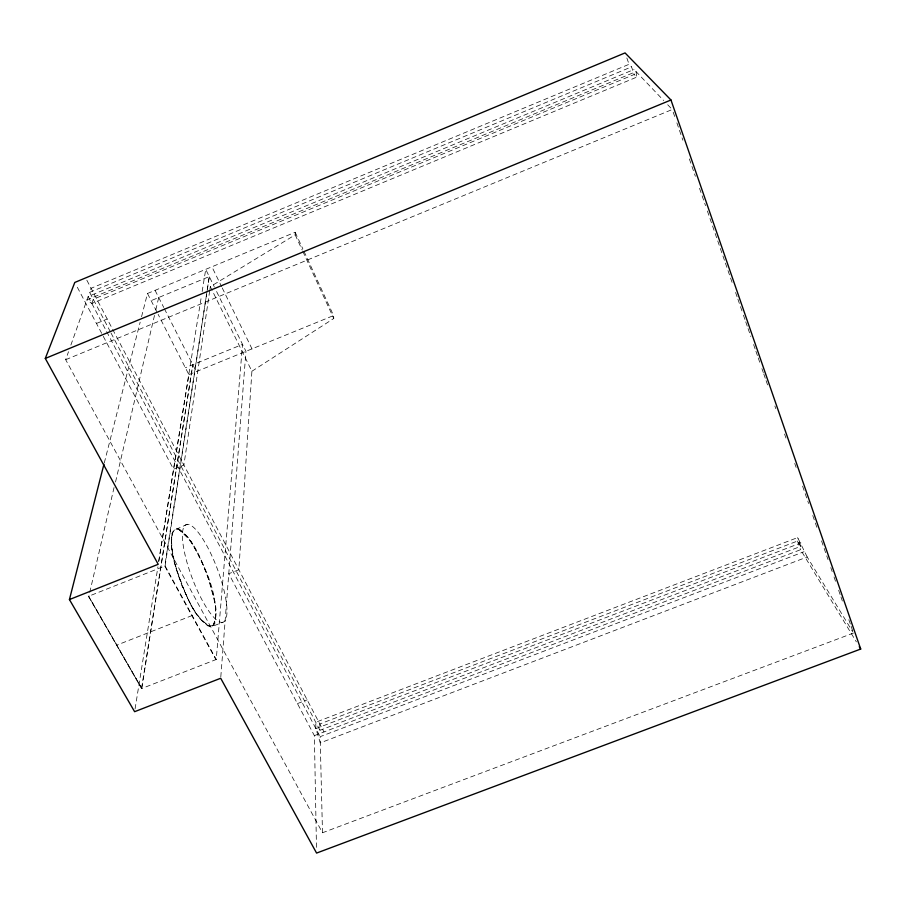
<?xml version="1.0" encoding="UTF-8"?>
<svg xmlns="http://www.w3.org/2000/svg" width="906" height="906" viewBox="0 0 906 906"><rect width="100%" height="100%" fill="white"/><g stroke="black" fill="none" stroke-linecap="round" stroke-linejoin="round"><path stroke-width="0.68" stroke-dasharray="4.53 3.4" d="M187.372 524.314L173.374 530.508C167.757 549.104 176.489 568.73 182.468 586.261C188.708 600.531 195.039 616.239 207.87 625.865L211.959 626.533L222.955 622.229A52.186 13.386 69.3 0 0 206.761 545.639A52.186 13.386 69.3 0 0 184.45 552.173A52.186 13.386 69.3 0 0 222.955 622.229M141.562 316.715L147.485 293.487L295.186 232.264L295.186 234.847L210.328 286.67L251.902 371.256L238.844 569.749L228.776 573.725L314.371 735.627L316.5 848.843M220.804 676.861L245.945 351.335L214.824 287.893M206.511 294.756L165.096 565.922L88.482 596.318L141.54 688.583L216.24 659.489L242.536 344.382L185.368 367.745M213.069 625.31C220.305 611.833 212.695 595.174 209.546 581.312C202.242 562.853 195.764 541.12 178.663 529.387L174.654 529.693L172.197 533.17C169.06 551.369 176.262 569.466 182.174 586.386C189.15 600.587 194.767 618.515 209.614 626.318L213.069 625.31C219.648 611.437 212.536 595.355 209.263 581.426C204.11 566.341 197.734 551.505 188.403 538.504C164.28 516.477 187.576 534.257 191.449 542.071C205.152 566.544 219.252 595.174 214.756 623.86L211.959 626.533M209.705 290.849L183.884 465.05L173.522 469.217L76.104 284.937M209.909 289.456L210.328 286.67M213.363 625.197L209.92 626.205C191.528 615.265 185.368 591.912 177.746 573.17C173.873 560.497 170.215 545.695 172.197 533.17M206.919 291.97L164.756 566.069L215.911 659.625M207.134 290.577L209.286 276.59L151.143 300.645M207.361 289.173L209.286 276.59M141.54 688.583L192.808 364.71L141.744 688.594L88.697 596.341L141.857 688.469M135.073 708.9L157.938 566.828M158.833 561.256L188.878 374.62L158.12 314.314M158.652 561.55L201.257 297.111M202.151 291.562L205.73 269.354L214.212 286.636M114.043 487.541L88.856 596.273M115.538 481.958L154.496 315.413M155.809 309.909L158.709 297.519M104.281 462.909L140.17 322.174M91.823 303.465L93.273 299.286L634.211 74.485L636.725 77.146L91.823 303.465L86.965 299.863L636.046 71.608L663.679 100.532M853.452 633.056L322.491 832.761L65.685 359.693L68.516 351.721M70.883 345.073L88.154 296.511L634.03 69.49M110.385 331.822L89.626 292.366L91.087 288.278L629.07 64.303L631.527 66.874L634.211 74.485M251.902 371.256L333.77 318.482L333.589 315.548L303.465 250.203M89.626 292.366L631.527 66.874M96.466 323.465L107.214 319.014M65.685 359.693L672.252 109.513L667.495 104.53M188.878 374.62L333.589 315.548M192.197 615.514L116.761 645.151M297.44 703.6L307.157 699.862M807.189 556.975L797.642 537.586L315.752 722.252L315.877 728.605L320.282 742.875L807.189 556.975L852.716 631.856M800.734 546.352L797.495 541.029L319.818 723.985L319.977 730.293L800.734 546.352L797.642 537.586M315.877 728.605L800.904 542.932M314.371 735.627L800.564 549.704L856.351 641.867M322.491 832.761L320.135 736.68L804.007 551.731M176.5 528.651L178.663 529.387M165.096 565.922L216.24 659.489M111.042 333.068L319.977 730.293M88.154 296.511L320.135 736.68M86.851 280.226L323.997 731.935M147.485 293.487L157.485 313.068M155.062 290.339L163.76 307.474M164.382 308.72L196.296 371.596M212.955 268.923L221.63 286.681M222.242 287.949L253.216 351.347M295.186 232.264L302.864 248.924M295.186 234.847L302.208 250.056M302.785 251.324L333.77 318.482M626.839 57.973L629.07 64.303M797.495 541.029L800.564 549.704M673.181 112.185L675.027 117.531M676.884 122.865L682.886 140.237M689.364 158.935L695.366 176.296M699.523 188.312L705.536 205.673M707.382 211.019L724.947 261.766M725.412 263.102L732.807 284.473M735.581 292.491L737.427 297.825M737.892 299.161L742.977 313.861M743.441 315.197L745.287 320.531M745.751 321.868L747.597 327.213M748.062 328.55L750.836 336.556M753.611 344.574L755.457 349.92M755.921 351.256L757.767 356.59M758.231 357.927L760.077 363.272M761.923 368.617L763.316 372.626M763.781 373.963L765.627 379.297M766.091 380.633L767.937 385.979M774.868 406.013L775.796 408.685M784.573 434.053L785.966 438.062M794.743 463.442L796.136 467.451M802.603 486.148L808.616 503.51M812.773 515.525L817.858 530.214M821.549 540.905L828.027 559.602M830.802 567.62L832.184 571.618M834.03 576.963L835.887 582.309M838.662 590.316L840.508 595.661M840.972 596.997L842.353 601.006M848.831 619.704L850.677 625.049M851.142 626.374L852.988 631.72M636.046 71.608L636.725 77.146"/><path stroke-width="1.36" d="M69.434 599.557L158.21 564.302L45.3 358.436L74.79 282.446L625.049 52.922L670.972 100L860.7 649.047L316.579 853.078L220.702 678.254L134.62 711.686L69.434 599.557L103.93 464.28M45.3 358.436L670.972 100M859.25 646.658L860.7 649.047"/></g></svg>
